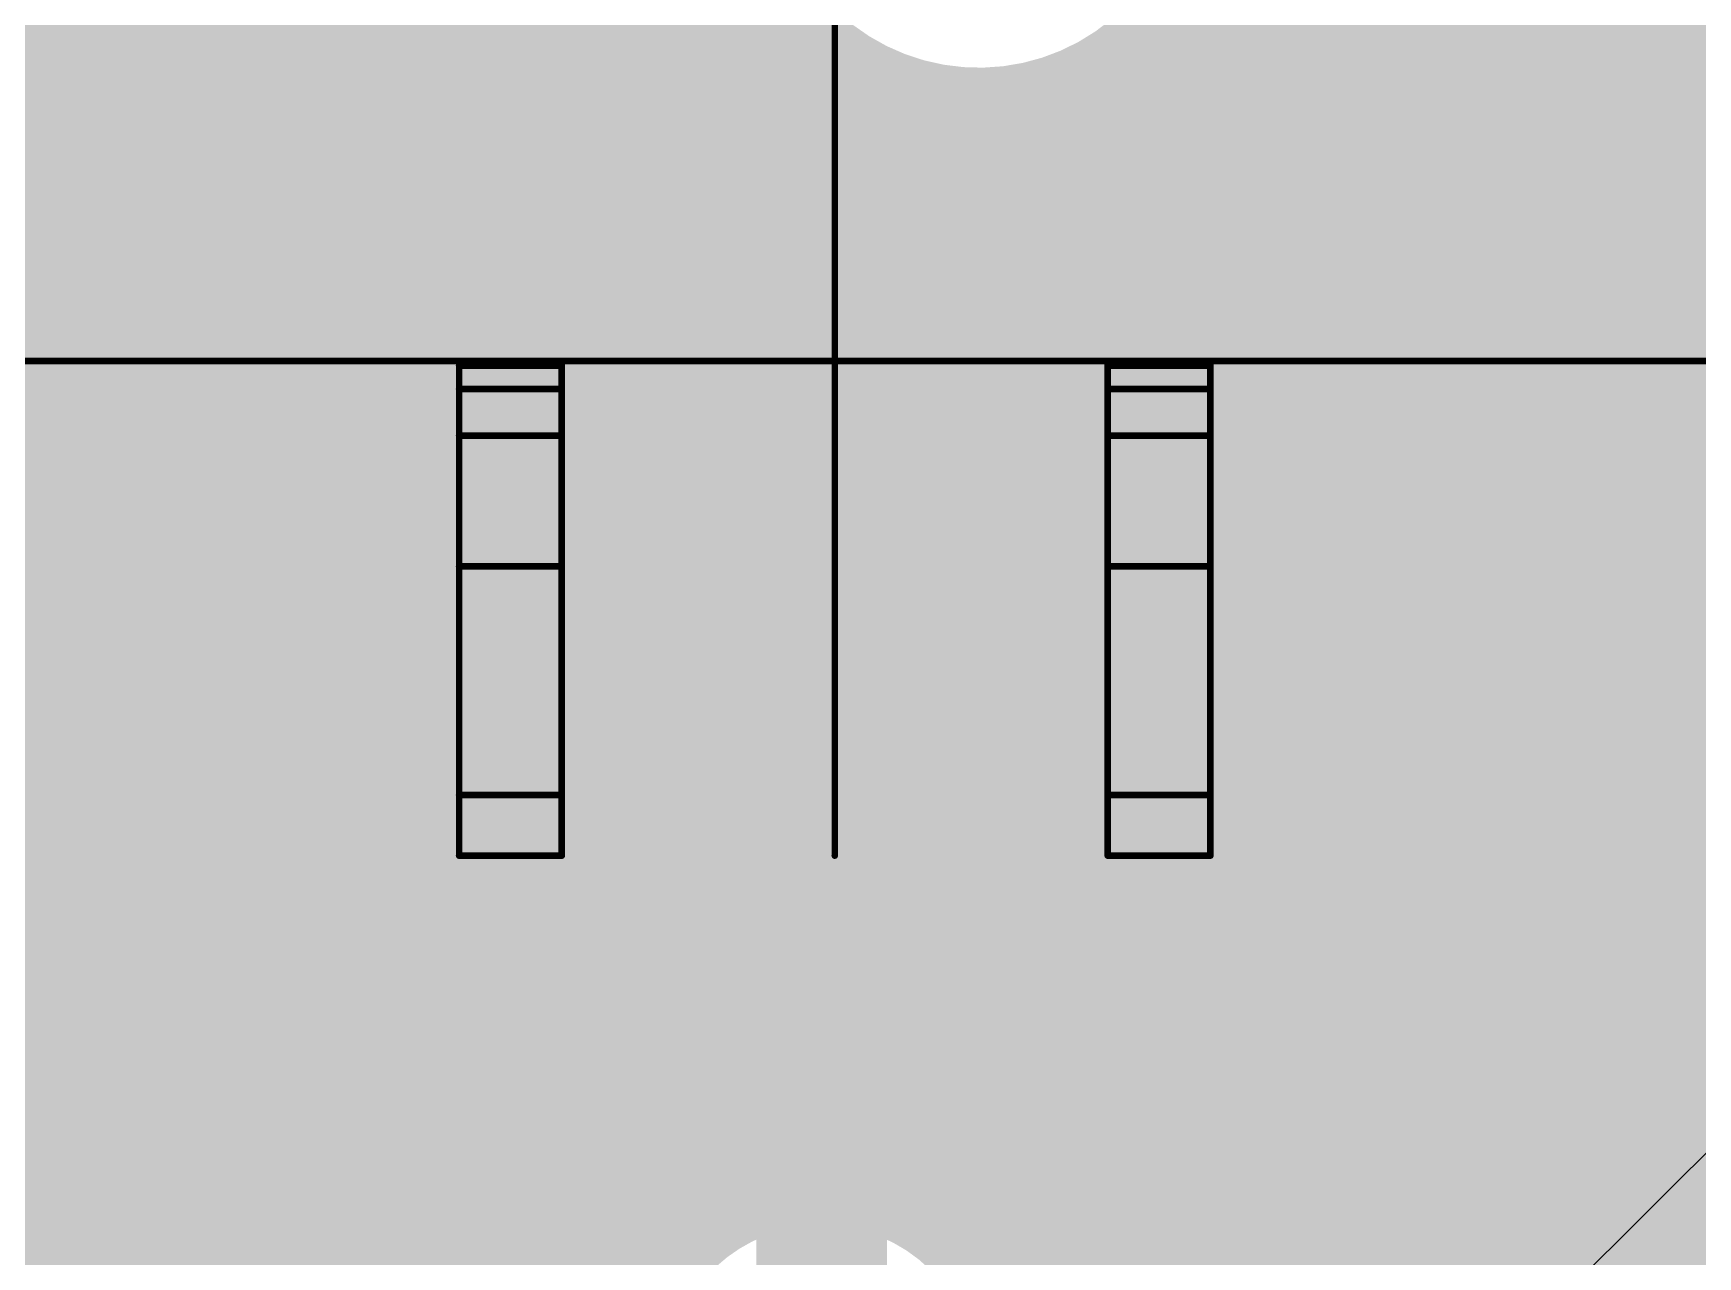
# Model space of a CAD drawing. Header units: inches. Extents: x 0 to 215, y 0 to 215.
# Drawn here: x 0.3928 to 0.52, y 1.1554 to 1.2489 of the extents above; entities that cross this region are included whole.
import ezdxf

# ---------------------------------------------------------------- set-up
doc = ezdxf.new("R2010")
doc.units = ezdxf.units.IN
doc.header["$MEASUREMENT"] = 0
for name, color, linetype in [('BottomLayer', 5, 'Continuous'), ('BottomSolder', 6, 'Continuous'), ('Mechanical1', 6, 'Continuous'), ('TopLayer', 1, 'Continuous'), ('TopPaste', 8, 'Continuous'), ('TopSolder', 216, 'Continuous')]:
    doc.layers.add(name, color=color, linetype=linetype)

# ---------------------------------------------------------------- blocks, each defined once
blk = doc.blocks.new('CONN_SM06B_GHS_TB_JST_7')
at = {"layer": 'TopLayer'}
for points in [[(-0.08582, 0.10735), (-0.06182, 0.10735), (-0.06182, 0.04035), (-0.08582, 0.04035)], [(-0.03661, 0.10735), (-0.01261, 0.10735), (-0.01261, 0.04035), (-0.03661, 0.04035)], [(0.01261, 0.10735), (0.03661, 0.10735), (0.03661, 0.04035), (0.01261, 0.04035)]]:
    blk.add_hatch(color=1, dxfattribs=at).paths.add_polyline_path(points)
at = {"layer": 'TopPaste'}
for points in [[(-0.08582, 0.10735), (-0.06182, 0.10735), (-0.06182, 0.04035), (-0.08582, 0.04035)], [(-0.03661, 0.10735), (-0.01261, 0.10735), (-0.01261, 0.04035), (-0.03661, 0.04035)], [(0.01261, 0.10735), (0.03661, 0.10735), (0.03661, 0.04035), (0.01261, 0.04035)]]:
    blk.add_hatch(color=8, dxfattribs=at).paths.add_polyline_path(points)
at = {"layer": 'TopSolder'}
for points in [[(-0.08582, 0.10735), (-0.06182, 0.10735), (-0.06182, 0.04035), (-0.08582, 0.04035)], [(-0.03661, 0.10735), (-0.01261, 0.10735), (-0.01261, 0.04035), (-0.03661, 0.04035)], [(0.01261, 0.10735), (0.03661, 0.10735), (0.03661, 0.04035), (0.01261, 0.04035)]]:
    blk.add_hatch(color=216, dxfattribs=at).paths.add_polyline_path(points)
blk = doc.blocks.new('____73')
at = {"layer": 'BottomSolder'}
blk.add_line((0.03549, 0.44127), (214.29936, 214.06232), dxfattribs=at)
blk.add_line((0.03549, 0.44127), (214.29936, 214.06232), dxfattribs=at)

msp = doc.modelspace()

# ---------------------------------------------------------------- linework, layer by layer
at = {"layer": 'BottomLayer'}
for points in [[(0.48325, 1.262, 0.005, 0.005, -1.248122), (0.44849, 1.26977, 0.005, 0.005, 0)], [(0.17903, 1.24888, 0.005, 0.005, 0), (0.45231, 1.24888, 0.005, 0.005, 0)], [(0.47769, 1.24888, 0.005, 0.005, 0), (0.72898, 1.24888, 0.005, 0.005, 0)], [(0.17735, 1.24487, 0.005, 0.005, 0), (0.45872, 1.24487, 0.005, 0.005, 0)], [(0.47128, 1.24487, 0.005, 0.005, 0), (0.73066, 1.24487, 0.005, 0.005, 0)], [(0.17541, 1.24085, 0.005, 0.005, 0), (0.7326, 1.24085, 0.005, 0.005, 0)], [(0.17321, 1.23684, 0.005, 0.005, 0), (0.7348, 1.23684, 0.005, 0.005, 0)], [(0.17071, 1.23282, 0.005, 0.005, 0), (0.7373, 1.23282, 0.005, 0.005, 0)], [(0.16788, 1.2288, 0.005, 0.005, 0), (0.74013, 1.2288, 0.005, 0.005, 0)], [(0.16468, 1.22479, 0.005, 0.005, 0), (0.74333, 1.22479, 0.005, 0.005, 0)], [(0.16106, 1.22077, 0.005, 0.005, 0), (0.74695, 1.22077, 0.005, 0.005, 0)], [(0.15693, 1.21676, 0.005, 0.005, 0), (0.75109, 1.21676, 0.005, 0.005, 0)], [(0.15216, 1.21274, 0.005, 0.005, 0), (0.75585, 1.21274, 0.005, 0.005, 0)], [(0.14658, 1.20873, 0.005, 0.005, 0), (0.76143, 1.20873, 0.005, 0.005, 0)], [(0.13984, 1.20471, 0.005, 0.005, 0), (0.76818, 1.20471, 0.005, 0.005, 0)], [(0.1312, 1.20069, 0.005, 0.005, 0), (0.77682, 1.20069, 0.005, 0.005, 0)], [(0.11816, 1.19668, 0.005, 0.005, 0), (0.78985, 1.19668, 0.005, 0.005, 0)], [(0.01162, 1.19266, 0.005, 0.005, 0), (0.89614, 1.19266, 0.005, 0.005, 0)], [(0.01162, 1.18865, 0.005, 0.005, 0), (0.89614, 1.18865, 0.005, 0.005, 0)], [(0.01162, 1.18463, 0.005, 0.005, 0), (0.89614, 1.18463, 0.005, 0.005, 0)], [(0.01162, 1.18062, 0.005, 0.005, 0), (0.89614, 1.18062, 0.005, 0.005, 0)], [(0.01162, 1.1766, 0.005, 0.005, 0), (0.89614, 1.1766, 0.005, 0.005, 0)], [(0.01162, 1.17258, 0.005, 0.005, 0), (0.89614, 1.17258, 0.005, 0.005, 0)], [(0.01162, 1.16857, 0.005, 0.005, 0), (0.89614, 1.16857, 0.005, 0.005, 0)], [(0.01162, 1.16455, 0.005, 0.005, 0), (0.89614, 1.16455, 0.005, 0.005, 0)], [(0.01162, 1.16054, 0.005, 0.005, 0), (0.89614, 1.16054, 0.005, 0.005, 0)], [(0.43871, 1.14685, 0.005, 0.005, -0.955444), (0.4673, 1.14645, 0.005, 0.005, 0)], [(0.36169, 1.15652, 0.005, 0.005, 0), (0.4433, 1.15652, 0.005, 0.005, 0)], [(0.4627, 1.15652, 0.005, 0.005, 0), (0.5453, 1.15652, 0.005, 0.005, 0)]]:
    msp.add_lwpolyline(points, format="xyseb", dxfattribs=at)
for points in [[(0.45106, 1.24888, 0.0025, 0.0025, 1), (0.45356, 1.24888, 0.0025, 0.0025, 1)], [(0.47644, 1.24888, 0.0025, 0.0025, 1), (0.47894, 1.24888, 0.0025, 0.0025, 1)], [(0.45747, 1.24487, 0.0025, 0.0025, 1), (0.45997, 1.24487, 0.0025, 0.0025, 1)], [(0.47003, 1.24487, 0.0025, 0.0025, 1), (0.47253, 1.24487, 0.0025, 0.0025, 1)], [(0.44205, 1.15652, 0.0025, 0.0025, 1), (0.44455, 1.15652, 0.0025, 0.0025, 1)], [(0.46145, 1.15652, 0.0025, 0.0025, 1), (0.46395, 1.15652, 0.0025, 0.0025, 1)]]:
    msp.add_lwpolyline(points, format="xyseb", close=True, dxfattribs=at)
at = {"layer": 'Mechanical1'}
for points in [[(0.45401, 1.18604, 0.0005, 0.0005, 0), (0.45401, 1.37825, 0.0005, 0.0005, 0)], [(0.37573, 1.22384, 0.0005, 0.0005, 0), (0.6086, 1.22384, 0.0005, 0.0005, 0)], [(0.4253, 1.18604, 0.0005, 0.0005, 0), (0.4253, 1.22384, 0.0005, 0.0005, 0)], [(0.4253, 1.22348, 0.0005, 0.0005, 0), (0.43314, 1.22348, 0.0005, 0.0005, 0)], [(0.43314, 1.18604, 0.0005, 0.0005, 0), (0.43314, 1.22384, 0.0005, 0.0005, 0)], [(0.47487, 1.18604, 0.0005, 0.0005, 0), (0.47487, 1.22384, 0.0005, 0.0005, 0)], [(0.47487, 1.22348, 0.0005, 0.0005, 0), (0.48271, 1.22348, 0.0005, 0.0005, 0)], [(0.48271, 1.18604, 0.0005, 0.0005, 0), (0.48271, 1.22384, 0.0005, 0.0005, 0)], [(0.4253, 1.2217, 0.0005, 0.0005, 0), (0.43314, 1.2217, 0.0005, 0.0005, 0)], [(0.47487, 1.2217, 0.0005, 0.0005, 0), (0.48271, 1.2217, 0.0005, 0.0005, 0)], [(0.4253, 1.21813, 0.0005, 0.0005, 0), (0.43314, 1.21813, 0.0005, 0.0005, 0)], [(0.47487, 1.21813, 0.0005, 0.0005, 0), (0.48271, 1.21813, 0.0005, 0.0005, 0)], [(0.4253, 1.20815, 0.0005, 0.0005, 0), (0.43314, 1.20815, 0.0005, 0.0005, 0)], [(0.47487, 1.20815, 0.0005, 0.0005, 0), (0.48271, 1.20815, 0.0005, 0.0005, 0)], [(0.4253, 1.19067, 0.0005, 0.0005, 0), (0.43314, 1.19067, 0.0005, 0.0005, 0)], [(0.47487, 1.19067, 0.0005, 0.0005, 0), (0.48271, 1.19067, 0.0005, 0.0005, 0)], [(0.4253, 1.18604, 0.0005, 0.0005, 0), (0.43314, 1.18604, 0.0005, 0.0005, 0)], [(0.47487, 1.18604, 0.0005, 0.0005, 0), (0.48271, 1.18604, 0.0005, 0.0005, 0)]]:
    msp.add_lwpolyline(points, format="xyseb", dxfattribs=at)
for points in [[(0.42517, 1.22384, 0.00025, 0.00025, 1), (0.42542, 1.22384, 0.00025, 0.00025, 1)], [(0.42517, 1.22348, 0.00025, 0.00025, 1), (0.42542, 1.22348, 0.00025, 0.00025, 1)], [(0.43302, 1.22384, 0.00025, 0.00025, 1), (0.43327, 1.22384, 0.00025, 0.00025, 1)], [(0.43302, 1.22348, 0.00025, 0.00025, 1), (0.43327, 1.22348, 0.00025, 0.00025, 1)], [(0.47474, 1.22384, 0.00025, 0.00025, 1), (0.47499, 1.22384, 0.00025, 0.00025, 1)], [(0.47474, 1.22348, 0.00025, 0.00025, 1), (0.47499, 1.22348, 0.00025, 0.00025, 1)], [(0.48259, 1.22384, 0.00025, 0.00025, 1), (0.48284, 1.22384, 0.00025, 0.00025, 1)], [(0.48259, 1.22348, 0.00025, 0.00025, 1), (0.48284, 1.22348, 0.00025, 0.00025, 1)], [(0.42517, 1.2217, 0.00025, 0.00025, 1), (0.42542, 1.2217, 0.00025, 0.00025, 1)], [(0.43302, 1.2217, 0.00025, 0.00025, 1), (0.43327, 1.2217, 0.00025, 0.00025, 1)], [(0.47474, 1.2217, 0.00025, 0.00025, 1), (0.47499, 1.2217, 0.00025, 0.00025, 1)], [(0.48259, 1.2217, 0.00025, 0.00025, 1), (0.48284, 1.2217, 0.00025, 0.00025, 1)], [(0.42517, 1.21813, 0.00025, 0.00025, 1), (0.42542, 1.21813, 0.00025, 0.00025, 1)], [(0.43302, 1.21813, 0.00025, 0.00025, 1), (0.43327, 1.21813, 0.00025, 0.00025, 1)], [(0.47474, 1.21813, 0.00025, 0.00025, 1), (0.47499, 1.21813, 0.00025, 0.00025, 1)], [(0.48259, 1.21813, 0.00025, 0.00025, 1), (0.48284, 1.21813, 0.00025, 0.00025, 1)], [(0.42517, 1.20815, 0.00025, 0.00025, 1), (0.42542, 1.20815, 0.00025, 0.00025, 1)], [(0.43302, 1.20815, 0.00025, 0.00025, 1), (0.43327, 1.20815, 0.00025, 0.00025, 1)], [(0.47474, 1.20815, 0.00025, 0.00025, 1), (0.47499, 1.20815, 0.00025, 0.00025, 1)], [(0.48259, 1.20815, 0.00025, 0.00025, 1), (0.48284, 1.20815, 0.00025, 0.00025, 1)], [(0.42517, 1.19067, 0.00025, 0.00025, 1), (0.42542, 1.19067, 0.00025, 0.00025, 1)], [(0.43302, 1.19067, 0.00025, 0.00025, 1), (0.43327, 1.19067, 0.00025, 0.00025, 1)], [(0.47474, 1.19067, 0.00025, 0.00025, 1), (0.47499, 1.19067, 0.00025, 0.00025, 1)], [(0.48259, 1.19067, 0.00025, 0.00025, 1), (0.48284, 1.19067, 0.00025, 0.00025, 1)], [(0.42517, 1.18604, 0.00025, 0.00025, 1), (0.42542, 1.18604, 0.00025, 0.00025, 1)], [(0.42517, 1.18604, 0.00025, 0.00025, 1), (0.42542, 1.18604, 0.00025, 0.00025, 1)], [(0.43302, 1.18604, 0.00025, 0.00025, 1), (0.43327, 1.18604, 0.00025, 0.00025, 1)], [(0.43302, 1.18604, 0.00025, 0.00025, 1), (0.43327, 1.18604, 0.00025, 0.00025, 1)], [(0.45388, 1.18604, 0.00025, 0.00025, 1), (0.45413, 1.18604, 0.00025, 0.00025, 1)], [(0.47474, 1.18604, 0.00025, 0.00025, 1), (0.47499, 1.18604, 0.00025, 0.00025, 1)], [(0.47474, 1.18604, 0.00025, 0.00025, 1), (0.47499, 1.18604, 0.00025, 0.00025, 1)], [(0.48259, 1.18604, 0.00025, 0.00025, 1), (0.48284, 1.18604, 0.00025, 0.00025, 1)], [(0.48259, 1.18604, 0.00025, 0.00025, 1), (0.48284, 1.18604, 0.00025, 0.00025, 1)]]:
    msp.add_lwpolyline(points, format="xyseb", close=True, dxfattribs=at)
at = {"layer": 'TopLayer'}
for points in [[(0.40085, 1.02476, 0.00591, 0.00591, 0), (0.40085, 1.28285, 0.00591, 0.00591, 0)], [(0.491, 1.239, 0.01181, 0.01181, 0), (0.532, 1.28, 0.01181, 0.01181, 0)], [(0.50254, 1.22752, 0.005, 0.005, 0), (0.54348, 1.26846, 0.005, 0.005, 0)], [(0.41069, 1.23869, 0.00591, 0.00591, 0), (0.434, 1.262, 0.00591, 0.00591, 0)], [(0.51989, 1.24487, 0.005, 0.005, 0), (0.73066, 1.24487, 0.005, 0.005, 0)], [(0.42958, 1.21217, 0.01181, 0.01181, 0), (0.45641, 1.239, 0.01181, 0.01181, 0)], [(0.45641, 1.239, 0.01181, 0.01181, 0), (0.491, 1.239, 0.01181, 0.01181, 0)], [(0.51587, 1.24085, 0.005, 0.005, 0), (0.7326, 1.24085, 0.005, 0.005, 0)], [(0.41069, 1.02069, 0.00591, 0.00591, 0), (0.41069, 1.23869, 0.00591, 0.00591, 0)], [(0.51186, 1.23684, 0.005, 0.005, 0), (0.7348, 1.23684, 0.005, 0.005, 0)], [(0.50784, 1.23282, 0.005, 0.005, 0), (0.7373, 1.23282, 0.005, 0.005, 0)], [(0.50957, 1.23061, 0.005, 0.005, 0), (0.54644, 1.23061, 0.005, 0.005, 0)], [(0.50957, 1.15073, 0.005, 0.005, 0), (0.50957, 1.23061, 0.005, 0.005, 0)], [(0.50383, 1.2288, 0.005, 0.005, 0), (0.50957, 1.2288, 0.005, 0.005, 0)], [(0.50254, 1.22752, 0.005, 0.005, -0.099235), (0.49723, 1.22396, 0.005, 0.005, 0)], [(0.50251, 1.22749, 0.005, 0.005, -0.09853), (0.49723, 1.22396, 0.005, 0.005, 0)], [(0.49723, 1.15073, 0.005, 0.005, 0), (0.49723, 1.22396, 0.005, 0.005, 0)], [(0.49894, 1.22479, 0.005, 0.005, 0), (0.50957, 1.22479, 0.005, 0.005, 0)], [(0.44801, 1.20759, 0.005, 0.005, 0), (0.46035, 1.21992, 0.005, 0.005, 0)], [(0.46035, 1.15828, 0.005, 0.005, 0), (0.46035, 1.21992, 0.005, 0.005, 0)], [(0.49723, 1.22077, 0.005, 0.005, 0), (0.50957, 1.22077, 0.005, 0.005, 0)], [(0.45719, 1.21676, 0.005, 0.005, 0), (0.46035, 1.21676, 0.005, 0.005, 0)], [(0.49723, 1.21676, 0.005, 0.005, 0), (0.50957, 1.21676, 0.005, 0.005, 0)], [(0.42958, 1.19067, 0.01181, 0.01181, 0), (0.42958, 1.21217, 0.01181, 0.01181, 0)], [(0.45317, 1.21274, 0.005, 0.005, 0), (0.46035, 1.21274, 0.005, 0.005, 0)], [(0.49723, 1.21274, 0.005, 0.005, 0), (0.50957, 1.21274, 0.005, 0.005, 0)], [(0.44915, 1.20873, 0.005, 0.005, 0), (0.46035, 1.20873, 0.005, 0.005, 0)], [(0.49723, 1.20873, 0.005, 0.005, 0), (0.50957, 1.20873, 0.005, 0.005, 0)], [(0.44801, 1.15941, 0.005, 0.005, 0), (0.44801, 1.20759, 0.005, 0.005, 0)], [(0.44801, 1.20471, 0.005, 0.005, 0), (0.46035, 1.20471, 0.005, 0.005, 0)], [(0.49723, 1.20471, 0.005, 0.005, 0), (0.50957, 1.20471, 0.005, 0.005, 0)], [(0.44801, 1.20069, 0.005, 0.005, 0), (0.46035, 1.20069, 0.005, 0.005, 0)], [(0.49723, 1.20069, 0.005, 0.005, 0), (0.50957, 1.20069, 0.005, 0.005, 0)], [(0.44801, 1.19668, 0.005, 0.005, 0), (0.46035, 1.19668, 0.005, 0.005, 0)], [(0.49723, 1.19668, 0.005, 0.005, 0), (0.50957, 1.19668, 0.005, 0.005, 0)], [(0.42958, 1.19067, 0.01181, 0.01181, 0), (0.42979, 1.19046, 0.01181, 0.01181, 0)], [(0.42979, 0.95421, 0.01181, 0.01181, 0), (0.42979, 1.19046, 0.01181, 0.01181, 0)], [(0.44801, 1.19266, 0.005, 0.005, 0), (0.46035, 1.19266, 0.005, 0.005, 0)], [(0.49723, 1.19266, 0.005, 0.005, 0), (0.50957, 1.19266, 0.005, 0.005, 0)], [(0.47879, 1.12026, 0.00591, 0.00591, 0), (0.47879, 1.19067, 0.00591, 0.00591, 0)], [(0.44801, 1.18865, 0.005, 0.005, 0), (0.46035, 1.18865, 0.005, 0.005, 0)], [(0.49723, 1.18865, 0.005, 0.005, 0), (0.50957, 1.18865, 0.005, 0.005, 0)], [(0.44801, 1.18463, 0.005, 0.005, 0), (0.46035, 1.18463, 0.005, 0.005, 0)], [(0.49723, 1.18463, 0.005, 0.005, 0), (0.50957, 1.18463, 0.005, 0.005, 0)], [(0.44801, 1.18062, 0.005, 0.005, 0), (0.46035, 1.18062, 0.005, 0.005, 0)], [(0.49723, 1.18062, 0.005, 0.005, 0), (0.50957, 1.18062, 0.005, 0.005, 0)], [(0.44801, 1.1766, 0.005, 0.005, 0), (0.46035, 1.1766, 0.005, 0.005, 0)], [(0.49723, 1.1766, 0.005, 0.005, 0), (0.50957, 1.1766, 0.005, 0.005, 0)], [(0.44801, 1.17258, 0.005, 0.005, 0), (0.46035, 1.17258, 0.005, 0.005, 0)], [(0.49723, 1.17258, 0.005, 0.005, 0), (0.50957, 1.17258, 0.005, 0.005, 0)], [(0.44801, 1.16857, 0.005, 0.005, 0), (0.46035, 1.16857, 0.005, 0.005, 0)], [(0.49723, 1.16857, 0.005, 0.005, 0), (0.50957, 1.16857, 0.005, 0.005, 0)], [(0.44801, 1.16455, 0.005, 0.005, 0), (0.46035, 1.16455, 0.005, 0.005, 0)], [(0.49723, 1.16455, 0.005, 0.005, 0), (0.50957, 1.16455, 0.005, 0.005, 0)], [(0.44801, 1.16054, 0.005, 0.005, 0), (0.46035, 1.16054, 0.005, 0.005, 0)], [(0.44801, 1.15941, 0.005, 0.005, -0.227679), (0.46035, 1.15828, 0.005, 0.005, 0)], [(0.453, 1.146, 0.01, 0.01, 0), (0.453, 1.15781, 0.01, 0.01, 0)], [(0.49723, 1.16054, 0.005, 0.005, 0), (0.50957, 1.16054, 0.005, 0.005, 0)], [(0.49723, 1.15652, 0.005, 0.005, 0), (0.50957, 1.15652, 0.005, 0.005, 0)]]:
    msp.add_lwpolyline(points, format="xyseb", dxfattribs=at)
for points in [[(0.51864, 1.24487, 0.0025, 0.0025, 1), (0.52114, 1.24487, 0.0025, 0.0025, 1)], [(0.45345, 1.239, 0.00591, 0.00591, 1), (0.45936, 1.239, 0.00591, 0.00591, 1)], [(0.45345, 1.239, 0.00591, 0.00591, 1), (0.45936, 1.239, 0.00591, 0.00591, 1)], [(0.48805, 1.239, 0.00591, 0.00591, 1), (0.49395, 1.239, 0.00591, 0.00591, 1)], [(0.48805, 1.239, 0.00591, 0.00591, 1), (0.49395, 1.239, 0.00591, 0.00591, 1)], [(0.51462, 1.24085, 0.0025, 0.0025, 1), (0.51712, 1.24085, 0.0025, 0.0025, 1)], [(0.40921, 1.23869, 0.00295, 0.00295, 1), (0.41216, 1.23869, 0.00295, 0.00295, 1)], [(0.40921, 1.23869, 0.00295, 0.00295, 1), (0.41216, 1.23869, 0.00295, 0.00295, 1)], [(0.51061, 1.23684, 0.0025, 0.0025, 1), (0.51311, 1.23684, 0.0025, 0.0025, 1)], [(0.50659, 1.23282, 0.0025, 0.0025, 1), (0.50909, 1.23282, 0.0025, 0.0025, 1)], [(0.50832, 1.23061, 0.0025, 0.0025, 1), (0.51082, 1.23061, 0.0025, 0.0025, 1)], [(0.50832, 1.23061, 0.0025, 0.0025, 1), (0.51082, 1.23061, 0.0025, 0.0025, 1)], [(0.50258, 1.2288, 0.0025, 0.0025, 1), (0.50508, 1.2288, 0.0025, 0.0025, 1)], [(0.50832, 1.2288, 0.0025, 0.0025, 1), (0.51082, 1.2288, 0.0025, 0.0025, 1)], [(0.50126, 1.22749, 0.0025, 0.0025, 1), (0.50376, 1.22749, 0.0025, 0.0025, 1)], [(0.50129, 1.22752, 0.0025, 0.0025, 1), (0.50379, 1.22752, 0.0025, 0.0025, 1)], [(0.50129, 1.22752, 0.0025, 0.0025, 1), (0.50379, 1.22752, 0.0025, 0.0025, 1)], [(0.49598, 1.22396, 0.0025, 0.0025, 1), (0.49848, 1.22396, 0.0025, 0.0025, 1)], [(0.49598, 1.22396, 0.0025, 0.0025, 1), (0.49848, 1.22396, 0.0025, 0.0025, 1)], [(0.49598, 1.22396, 0.0025, 0.0025, 1), (0.49848, 1.22396, 0.0025, 0.0025, 1)], [(0.49769, 1.22479, 0.0025, 0.0025, 1), (0.50019, 1.22479, 0.0025, 0.0025, 1)], [(0.50832, 1.22479, 0.0025, 0.0025, 1), (0.51082, 1.22479, 0.0025, 0.0025, 1)], [(0.4591, 1.21992, 0.0025, 0.0025, 1), (0.4616, 1.21992, 0.0025, 0.0025, 1)], [(0.4591, 1.21992, 0.0025, 0.0025, 1), (0.4616, 1.21992, 0.0025, 0.0025, 1)], [(0.49598, 1.22077, 0.0025, 0.0025, 1), (0.49848, 1.22077, 0.0025, 0.0025, 1)], [(0.50832, 1.22077, 0.0025, 0.0025, 1), (0.51082, 1.22077, 0.0025, 0.0025, 1)], [(0.45594, 1.21676, 0.0025, 0.0025, 1), (0.45844, 1.21676, 0.0025, 0.0025, 1)], [(0.4591, 1.21676, 0.0025, 0.0025, 1), (0.4616, 1.21676, 0.0025, 0.0025, 1)], [(0.49598, 1.21676, 0.0025, 0.0025, 1), (0.49848, 1.21676, 0.0025, 0.0025, 1)], [(0.50832, 1.21676, 0.0025, 0.0025, 1), (0.51082, 1.21676, 0.0025, 0.0025, 1)], [(0.42663, 1.21217, 0.00591, 0.00591, 1), (0.43253, 1.21217, 0.00591, 0.00591, 1)], [(0.42663, 1.21217, 0.00591, 0.00591, 1), (0.43253, 1.21217, 0.00591, 0.00591, 1)], [(0.45192, 1.21274, 0.0025, 0.0025, 1), (0.45442, 1.21274, 0.0025, 0.0025, 1)], [(0.4591, 1.21274, 0.0025, 0.0025, 1), (0.4616, 1.21274, 0.0025, 0.0025, 1)], [(0.49598, 1.21274, 0.0025, 0.0025, 1), (0.49848, 1.21274, 0.0025, 0.0025, 1)], [(0.50832, 1.21274, 0.0025, 0.0025, 1), (0.51082, 1.21274, 0.0025, 0.0025, 1)], [(0.4479, 1.20873, 0.0025, 0.0025, 1), (0.4504, 1.20873, 0.0025, 0.0025, 1)], [(0.4591, 1.20873, 0.0025, 0.0025, 1), (0.4616, 1.20873, 0.0025, 0.0025, 1)], [(0.49598, 1.20873, 0.0025, 0.0025, 1), (0.49848, 1.20873, 0.0025, 0.0025, 1)], [(0.50832, 1.20873, 0.0025, 0.0025, 1), (0.51082, 1.20873, 0.0025, 0.0025, 1)], [(0.44677, 1.20759, 0.0025, 0.0025, 1), (0.44927, 1.20759, 0.0025, 0.0025, 1)], [(0.44677, 1.20759, 0.0025, 0.0025, 1), (0.44927, 1.20759, 0.0025, 0.0025, 1)], [(0.44677, 1.20471, 0.0025, 0.0025, 1), (0.44927, 1.20471, 0.0025, 0.0025, 1)], [(0.4591, 1.20471, 0.0025, 0.0025, 1), (0.4616, 1.20471, 0.0025, 0.0025, 1)], [(0.49598, 1.20471, 0.0025, 0.0025, 1), (0.49848, 1.20471, 0.0025, 0.0025, 1)], [(0.50832, 1.20471, 0.0025, 0.0025, 1), (0.51082, 1.20471, 0.0025, 0.0025, 1)], [(0.44677, 1.20069, 0.0025, 0.0025, 1), (0.44927, 1.20069, 0.0025, 0.0025, 1)], [(0.4591, 1.20069, 0.0025, 0.0025, 1), (0.4616, 1.20069, 0.0025, 0.0025, 1)], [(0.49598, 1.20069, 0.0025, 0.0025, 1), (0.49848, 1.20069, 0.0025, 0.0025, 1)], [(0.50832, 1.20069, 0.0025, 0.0025, 1), (0.51082, 1.20069, 0.0025, 0.0025, 1)], [(0.44677, 1.19668, 0.0025, 0.0025, 1), (0.44927, 1.19668, 0.0025, 0.0025, 1)], [(0.4591, 1.19668, 0.0025, 0.0025, 1), (0.4616, 1.19668, 0.0025, 0.0025, 1)], [(0.49598, 1.19668, 0.0025, 0.0025, 1), (0.49848, 1.19668, 0.0025, 0.0025, 1)], [(0.50832, 1.19668, 0.0025, 0.0025, 1), (0.51082, 1.19668, 0.0025, 0.0025, 1)], [(0.42663, 1.19067, 0.00591, 0.00591, 1), (0.43253, 1.19067, 0.00591, 0.00591, 1)], [(0.42663, 1.19067, 0.00591, 0.00591, 1), (0.43253, 1.19067, 0.00591, 0.00591, 1)], [(0.42684, 1.19046, 0.00591, 0.00591, 1), (0.43274, 1.19046, 0.00591, 0.00591, 1)], [(0.42684, 1.19046, 0.00591, 0.00591, 1), (0.43274, 1.19046, 0.00591, 0.00591, 1)], [(0.44677, 1.19266, 0.0025, 0.0025, 1), (0.44927, 1.19266, 0.0025, 0.0025, 1)], [(0.4591, 1.19266, 0.0025, 0.0025, 1), (0.4616, 1.19266, 0.0025, 0.0025, 1)], [(0.49598, 1.19266, 0.0025, 0.0025, 1), (0.49848, 1.19266, 0.0025, 0.0025, 1)], [(0.50832, 1.19266, 0.0025, 0.0025, 1), (0.51082, 1.19266, 0.0025, 0.0025, 1)], [(0.47731, 1.19067, 0.00295, 0.00295, 1), (0.48027, 1.19067, 0.00295, 0.00295, 1)], [(0.44677, 1.18865, 0.0025, 0.0025, 1), (0.44927, 1.18865, 0.0025, 0.0025, 1)], [(0.4591, 1.18865, 0.0025, 0.0025, 1), (0.4616, 1.18865, 0.0025, 0.0025, 1)], [(0.49598, 1.18865, 0.0025, 0.0025, 1), (0.49848, 1.18865, 0.0025, 0.0025, 1)], [(0.50832, 1.18865, 0.0025, 0.0025, 1), (0.51082, 1.18865, 0.0025, 0.0025, 1)], [(0.44677, 1.18463, 0.0025, 0.0025, 1), (0.44927, 1.18463, 0.0025, 0.0025, 1)], [(0.4591, 1.18463, 0.0025, 0.0025, 1), (0.4616, 1.18463, 0.0025, 0.0025, 1)], [(0.49598, 1.18463, 0.0025, 0.0025, 1), (0.49848, 1.18463, 0.0025, 0.0025, 1)], [(0.50832, 1.18463, 0.0025, 0.0025, 1), (0.51082, 1.18463, 0.0025, 0.0025, 1)], [(0.44677, 1.18062, 0.0025, 0.0025, 1), (0.44927, 1.18062, 0.0025, 0.0025, 1)], [(0.4591, 1.18062, 0.0025, 0.0025, 1), (0.4616, 1.18062, 0.0025, 0.0025, 1)], [(0.49598, 1.18062, 0.0025, 0.0025, 1), (0.49848, 1.18062, 0.0025, 0.0025, 1)], [(0.50832, 1.18062, 0.0025, 0.0025, 1), (0.51082, 1.18062, 0.0025, 0.0025, 1)], [(0.44677, 1.1766, 0.0025, 0.0025, 1), (0.44927, 1.1766, 0.0025, 0.0025, 1)], [(0.4591, 1.1766, 0.0025, 0.0025, 1), (0.4616, 1.1766, 0.0025, 0.0025, 1)], [(0.49598, 1.1766, 0.0025, 0.0025, 1), (0.49848, 1.1766, 0.0025, 0.0025, 1)], [(0.50832, 1.1766, 0.0025, 0.0025, 1), (0.51082, 1.1766, 0.0025, 0.0025, 1)], [(0.44677, 1.17258, 0.0025, 0.0025, 1), (0.44927, 1.17258, 0.0025, 0.0025, 1)], [(0.4591, 1.17258, 0.0025, 0.0025, 1), (0.4616, 1.17258, 0.0025, 0.0025, 1)], [(0.49598, 1.17258, 0.0025, 0.0025, 1), (0.49848, 1.17258, 0.0025, 0.0025, 1)], [(0.50832, 1.17258, 0.0025, 0.0025, 1), (0.51082, 1.17258, 0.0025, 0.0025, 1)], [(0.44677, 1.16857, 0.0025, 0.0025, 1), (0.44927, 1.16857, 0.0025, 0.0025, 1)], [(0.4591, 1.16857, 0.0025, 0.0025, 1), (0.4616, 1.16857, 0.0025, 0.0025, 1)], [(0.49598, 1.16857, 0.0025, 0.0025, 1), (0.49848, 1.16857, 0.0025, 0.0025, 1)], [(0.50832, 1.16857, 0.0025, 0.0025, 1), (0.51082, 1.16857, 0.0025, 0.0025, 1)], [(0.44677, 1.16455, 0.0025, 0.0025, 1), (0.44927, 1.16455, 0.0025, 0.0025, 1)], [(0.4591, 1.16455, 0.0025, 0.0025, 1), (0.4616, 1.16455, 0.0025, 0.0025, 1)], [(0.49598, 1.16455, 0.0025, 0.0025, 1), (0.49848, 1.16455, 0.0025, 0.0025, 1)], [(0.50832, 1.16455, 0.0025, 0.0025, 1), (0.51082, 1.16455, 0.0025, 0.0025, 1)], [(0.44677, 1.16054, 0.0025, 0.0025, 1), (0.44927, 1.16054, 0.0025, 0.0025, 1)], [(0.4505, 1.15781, 0.005, 0.005, 1), (0.4555, 1.15781, 0.005, 0.005, 1)], [(0.4591, 1.16054, 0.0025, 0.0025, 1), (0.4616, 1.16054, 0.0025, 0.0025, 1)], [(0.49598, 1.16054, 0.0025, 0.0025, 1), (0.49848, 1.16054, 0.0025, 0.0025, 1)], [(0.50832, 1.16054, 0.0025, 0.0025, 1), (0.51082, 1.16054, 0.0025, 0.0025, 1)], [(0.44677, 1.15941, 0.0025, 0.0025, 1), (0.44927, 1.15941, 0.0025, 0.0025, 1)], [(0.44677, 1.15941, 0.0025, 0.0025, 1), (0.44927, 1.15941, 0.0025, 0.0025, 1)], [(0.4591, 1.15828, 0.0025, 0.0025, 1), (0.4616, 1.15828, 0.0025, 0.0025, 1)], [(0.4591, 1.15828, 0.0025, 0.0025, 1), (0.4616, 1.15828, 0.0025, 0.0025, 1)], [(0.49598, 1.15652, 0.0025, 0.0025, 1), (0.49848, 1.15652, 0.0025, 0.0025, 1)], [(0.50832, 1.15652, 0.0025, 0.0025, 1), (0.51082, 1.15652, 0.0025, 0.0025, 1)]]:
    msp.add_lwpolyline(points, format="xyseb", close=True, dxfattribs=at)

# ---------------------------------------------------------------- block references
msp.add_blockref('____73', (0.449, 0.68605))
at = {"rotation": 180}
msp.add_blockref('CONN_SM06B_GHS_TB_JST_7', (0.45418, 1.26452), dxfattribs=at)

doc.saveas('drawing.dxf')
